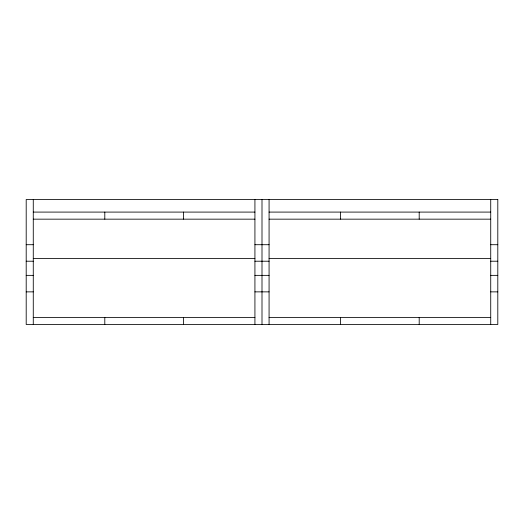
<?xml version="1.0" encoding="UTF-8"?>
<svg xmlns="http://www.w3.org/2000/svg" width="524" height="524" viewBox="0 0 524 524"><rect width="100%" height="100%" fill="white"/><g stroke="black" fill="none" stroke-linecap="round" stroke-linejoin="round"><path stroke-width="0.79" d="M33.274 212.089L254.926 212.089M269.074 212.089L490.726 212.089M33.274 219.163L254.926 219.163M269.074 219.163L490.726 219.163M26.2 244.708L33.274 244.708M254.926 244.708L269.074 244.708M490.726 244.708L497.8 244.708M33.274 258.463L254.926 258.463M269.074 258.463L490.726 258.463M26.2 261.214L33.274 261.214M254.926 261.214L269.074 261.214M490.726 261.214L497.8 261.214M26.2 275.362L33.274 275.362M254.926 275.362L269.074 275.362M490.726 275.362L497.8 275.362M26.2 291.868L33.274 291.868M254.926 291.868L269.074 291.868M490.726 291.868L497.8 291.868M33.274 317.413L254.926 317.413M269.074 317.413L490.726 317.413M490.726 199.513L490.726 324.487M419.2 212.089L419.2 219.163M419.2 317.413L419.2 324.487M340.6 212.089L340.6 219.163M340.6 317.413L340.6 324.487M269.074 199.513L269.074 324.487M262 199.513L262 324.487M254.926 199.513L254.926 324.487M183.4 212.089L183.4 219.163M183.4 317.413L183.4 324.487M104.8 212.089L104.8 219.163M104.8 317.413L104.8 324.487M33.274 199.513L33.274 324.487M497.8 199.513L26.2 199.513L26.2 324.487L497.8 324.487L497.8 199.513"/></g></svg>
